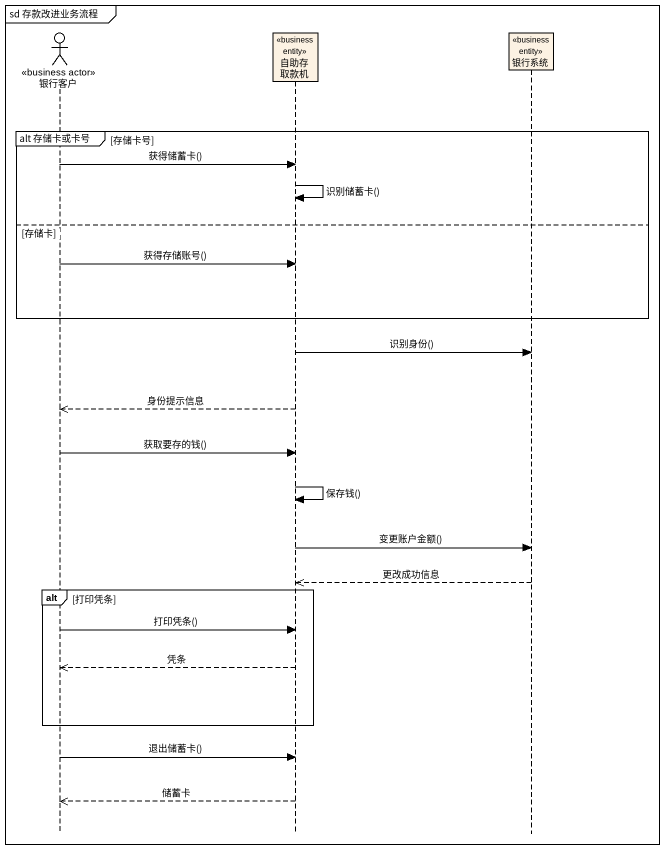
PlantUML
@startuml
mainframe sd 存款改进业务流程
hide footbox
actor 银行客户 <<business actor>>
participant 自助存取款机 <<business entity>>
participant 银行系统 <<business entity>>

group alt 存储卡或卡号 [存储卡号]
  银行客户 -> 自助存取款机 : 获得储蓄卡()
  自助存取款机 -> 自助存取款机 : 识别储蓄卡()
else 存储卡
  银行客户 -> 自助存取款机 : 获得存储账号()
end
自助存取款机 -> 银行系统 : 识别身份()
自助存取款机 -->> 银行客户 : 身份提示信息
银行客户 -> 自助存取款机 : 获取要存的钱()
自助存取款机 -> 自助存取款机 : 保存钱()
自助存取款机 -> 银行系统 : 变更账户金额()
银行系统 -->> 自助存取款机 : 更改成功信息
alt 打印凭条
  银行客户 -> 自助存取款机 : 打印凭条()
  自助存取款机 -->> 银行客户 : 凭条
end
银行客户 -> 自助存取款机 : 退出储蓄卡()
自助存取款机 -->> 银行客户 : 储蓄卡
@enduml
